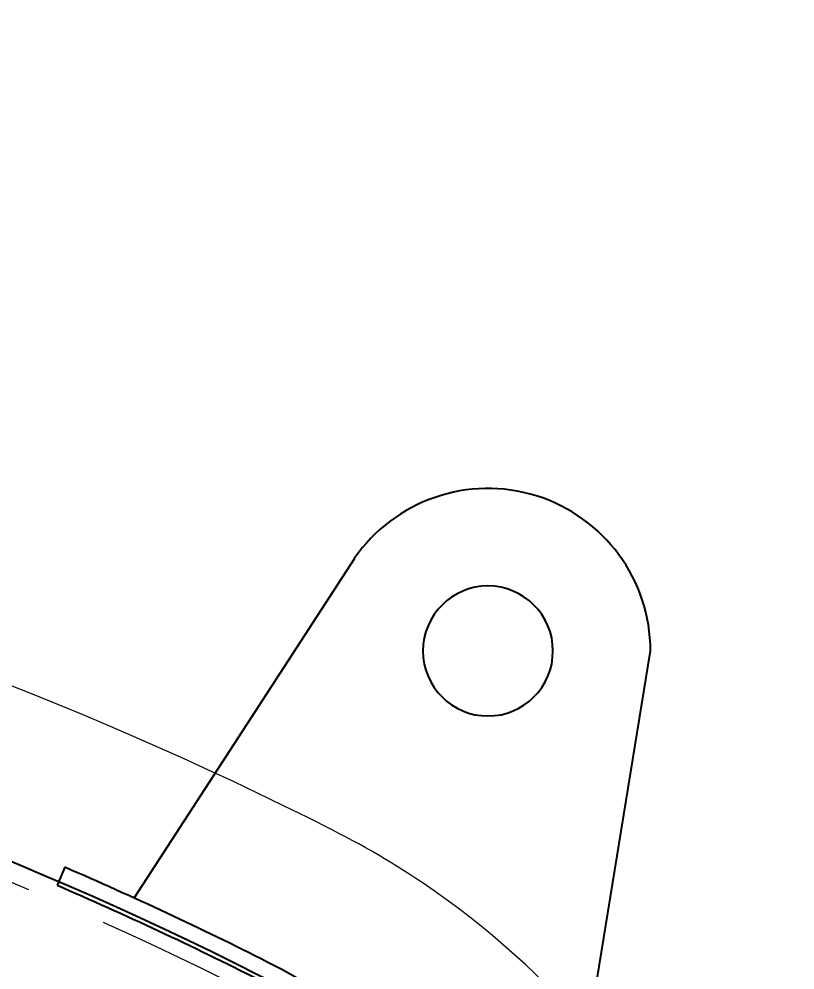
# Model space of a CAD drawing. Header units: millimetres. Extents: x -46397 to 283259, y -8690 to 23983.
# Drawn here: x -39959.8 to -39721, y 6013.1 to 6305.7 of the extents above; entities that cross this region are included whole.
import ezdxf

# ---------------------------------------------------------------- set-up
doc = ezdxf.new("R2010")
doc.units = ezdxf.units.MM
doc.linetypes.add('CENTER', pattern=[2, 1.25, -0.25, 0.25, -0.25])
doc.linetypes.add('HIDDENX2', pattern=[0.75, 0.5, -0.25])
doc.layers.get('Defpoints').update_dxf_attribs({"lineweight": 0})
for name, color, linetype, lineweight in [('DUONGCHINH', 7, 'Continuous', 25), ('DUONGTAM', 1, 'CENTER', 0), ('PHANTOM 2', 8, 'Continuous', 0)]:
    doc.layers.add(name, color=color, linetype=linetype, lineweight=lineweight)
doc.styles.add('GHI CHÚ 1', font='isocp_IV25.ttf', dxfattribs={"width": 0.8})
doc.dimstyles.new('1-30SCALE', dxfattribs={"dimtxt": 75, "dimasz": 75, "dimexe": 37.5, "dimexo": 30, "dimgap": 30, "dimtad": 1, "dimtoh": 1, "dimdec": 0, "dimdsep": 46, "dimtxsty": 'GHI CHÚ 1', "dimcen": 0.09, "dimclrd": 256, "dimclre": 256, "dimclrt": 2, "dimadec": 0, "dimazin": 0, "dimtfac": 1, "dimtdec": 0, "dimtofl": 0, "dimtmove": 0, "dimatfit": 3, "dimfxl": 1, "dimlwd": 0, "dimlwe": 0, "dimarcsym": 0})

# ---------------------------------------------------------------- blocks, each defined once
blk = doc.blocks.new('A$C38c89247')
at = {"layer": 'DUONGCHINH', "color": 6, "extrusion": (2.28848e-17, 1, 0)}
for p, q in [((522.76, 2321.43), (454.98, 2217)), ((584.75, 2113.73), (613.88, 2292.99)), ((433.66, 2226.43), (431.29, 2220.92))]:
    blk.add_line(p, q, dxfattribs=at)
at = {"layer": 'DUONGCHINH', "color": 6, "extrusion": (0, 0, -1)}
blk.add_circle((-563.88, 2292.99), 20, dxfattribs=at)
at = {"layer": 'DUONGCHINH', "color": 6}
for centre, radius, start, end in [((563.88, 2292.99), 50, 0, 145.339), ((2.33, 1223.23), 1092, 63.12441, 66.73458), ((398.33, 2004.61), 216, 22.5249, 63.1244)]:
    blk.add_arc(centre, radius, start, end, dxfattribs=at)
at = {"layer": 'DUONGCHINH', "color": 6, "extrusion": (0, 0, -1)}
blk.add_arc((-2.33, 1223.23), 1086, 113.26542, 116.87559, dxfattribs=at)
blk = doc.blocks.new('A$C84ccd93c')
at = {"color": 3, "linetype": 'HIDDENX2', "lineweight": 0, "ltscale": 100}
blk.add_lwpolyline([(-597.67, 1954.61), (-597.67, 2004.63, -0.284518), (-485.99, 2187.93, -0.238987), (490.65, 2187.93, -0.284518), (602.33, 2004.63), (602.33, 1954.61)], format="xyb", dxfattribs=at)
at = {"layer": 'DUONGCHINH', "color": 2, "ltscale": 10}
blk.add_lwpolyline([(-603.67, 1954.61), (-603.67, 2004.61, -0.28449), (-488.7, 2193.28, -0.238987), (493.37, 2193.28, -0.28449), (608.33, 2004.61), (608.33, 1954.61)], format="xyb", close=True, dxfattribs=at)
blk = doc.blocks.new('*D1603')
at = {"layer": 'Defpoints', "color": 0, "transparency": 16777216}
for p in [(-40377.05, 6277.52, -1.5), (-40162.14, 6277.52), (-40377.05, 6127.52, -1.5)]:
    blk.add_point(p, dxfattribs=at)
at = {"layer": 'PHANTOM 2', "linetype": 'Continuous', "lineweight": 0, "transparency": 16777216}
for p, q in [((-40162.14, 6367.52), (-40162.14, 6457.52)), ((-39860.06, 6457.52), (-40162.14, 6457.52)), ((-40347.05, 6277.52), (-40132.14, 6277.52)), ((-40347.05, 6127.52), (-40132.14, 6127.52)), ((-40162.14, 6037.52), (-40162.14, 5947.52))]:
    blk.add_line(p, q, dxfattribs=at)
at = {"layer": 'PHANTOM 2', "transparency": 16777216}
for points in [[(-40177.14, 6367.52), (-40147.14, 6367.52), (-40162.14, 6277.52)], [(-40177.14, 6037.52), (-40147.14, 6037.52), (-40162.14, 6127.52)]]:
    blk.add_solid(points, dxfattribs=at)
at = {"layer": 'PHANTOM 2', "color": 2, "transparency": 16777216, "insert": (-39966.1, 6535.02), "char_height": 95, "attachment_point": 5, "style": 'GHI CHÚ 1'}
blk.add_mtext('150', dxfattribs=at)

msp = doc.modelspace()

# ---------------------------------------------------------------- linework, layer by layer
at = {"layer": 'DUONGTAM', "color": 5, "lineweight": 0, "ltscale": 100, "elevation": -1.5}
msp.add_lwpolyline([(-41033.05, 5772.97), (-41033.05, 4272.97), (-41033.05, 4223.14, 0.284296), (-40890.69, 3989.71, 0.238987), (-39863.41, 3989.71, 0.284296), (-39721.05, 4223.14), (-39721.05, 4272.97), (-39721.05, 5772.97), (-39721.05, 5822.8, 0.284296), (-39863.4, 6056.23, 0.238987), (-40890.69, 6056.23, 0.284296), (-41033.05, 5822.8)], format="xyb", close=True, dxfattribs=at)

# ---------------------------------------------------------------- block references
for name in ['A$C84ccd93c', 'A$C38c89247']:
    msp.add_blockref(name, (-40379.38, 3818.29, -1.5))

# ---------------------------------------------------------------- dimensions: what is measured, and where the dimension line sits
at = {"layer": 'PHANTOM 2'}
dim = msp.add_linear_dim(base=(-40162.14, 6277.52), p1=(-40377.05, 6127.52, -1.5), p2=(-40377.05, 6277.52, -1.5), angle=90, dimstyle='1-30SCALE', override={"dimtxt": 95, "dimasz": 90, "dimexe": 30, "dimtmove": 1}, dxfattribs=at)
dim.commit()
dim.dimension.update_dxf_attribs({"geometry": '*D1603', "text_midpoint": (-40094.75, 6382.71), "dimtype": 160})

doc.saveas('drawing.dxf')
